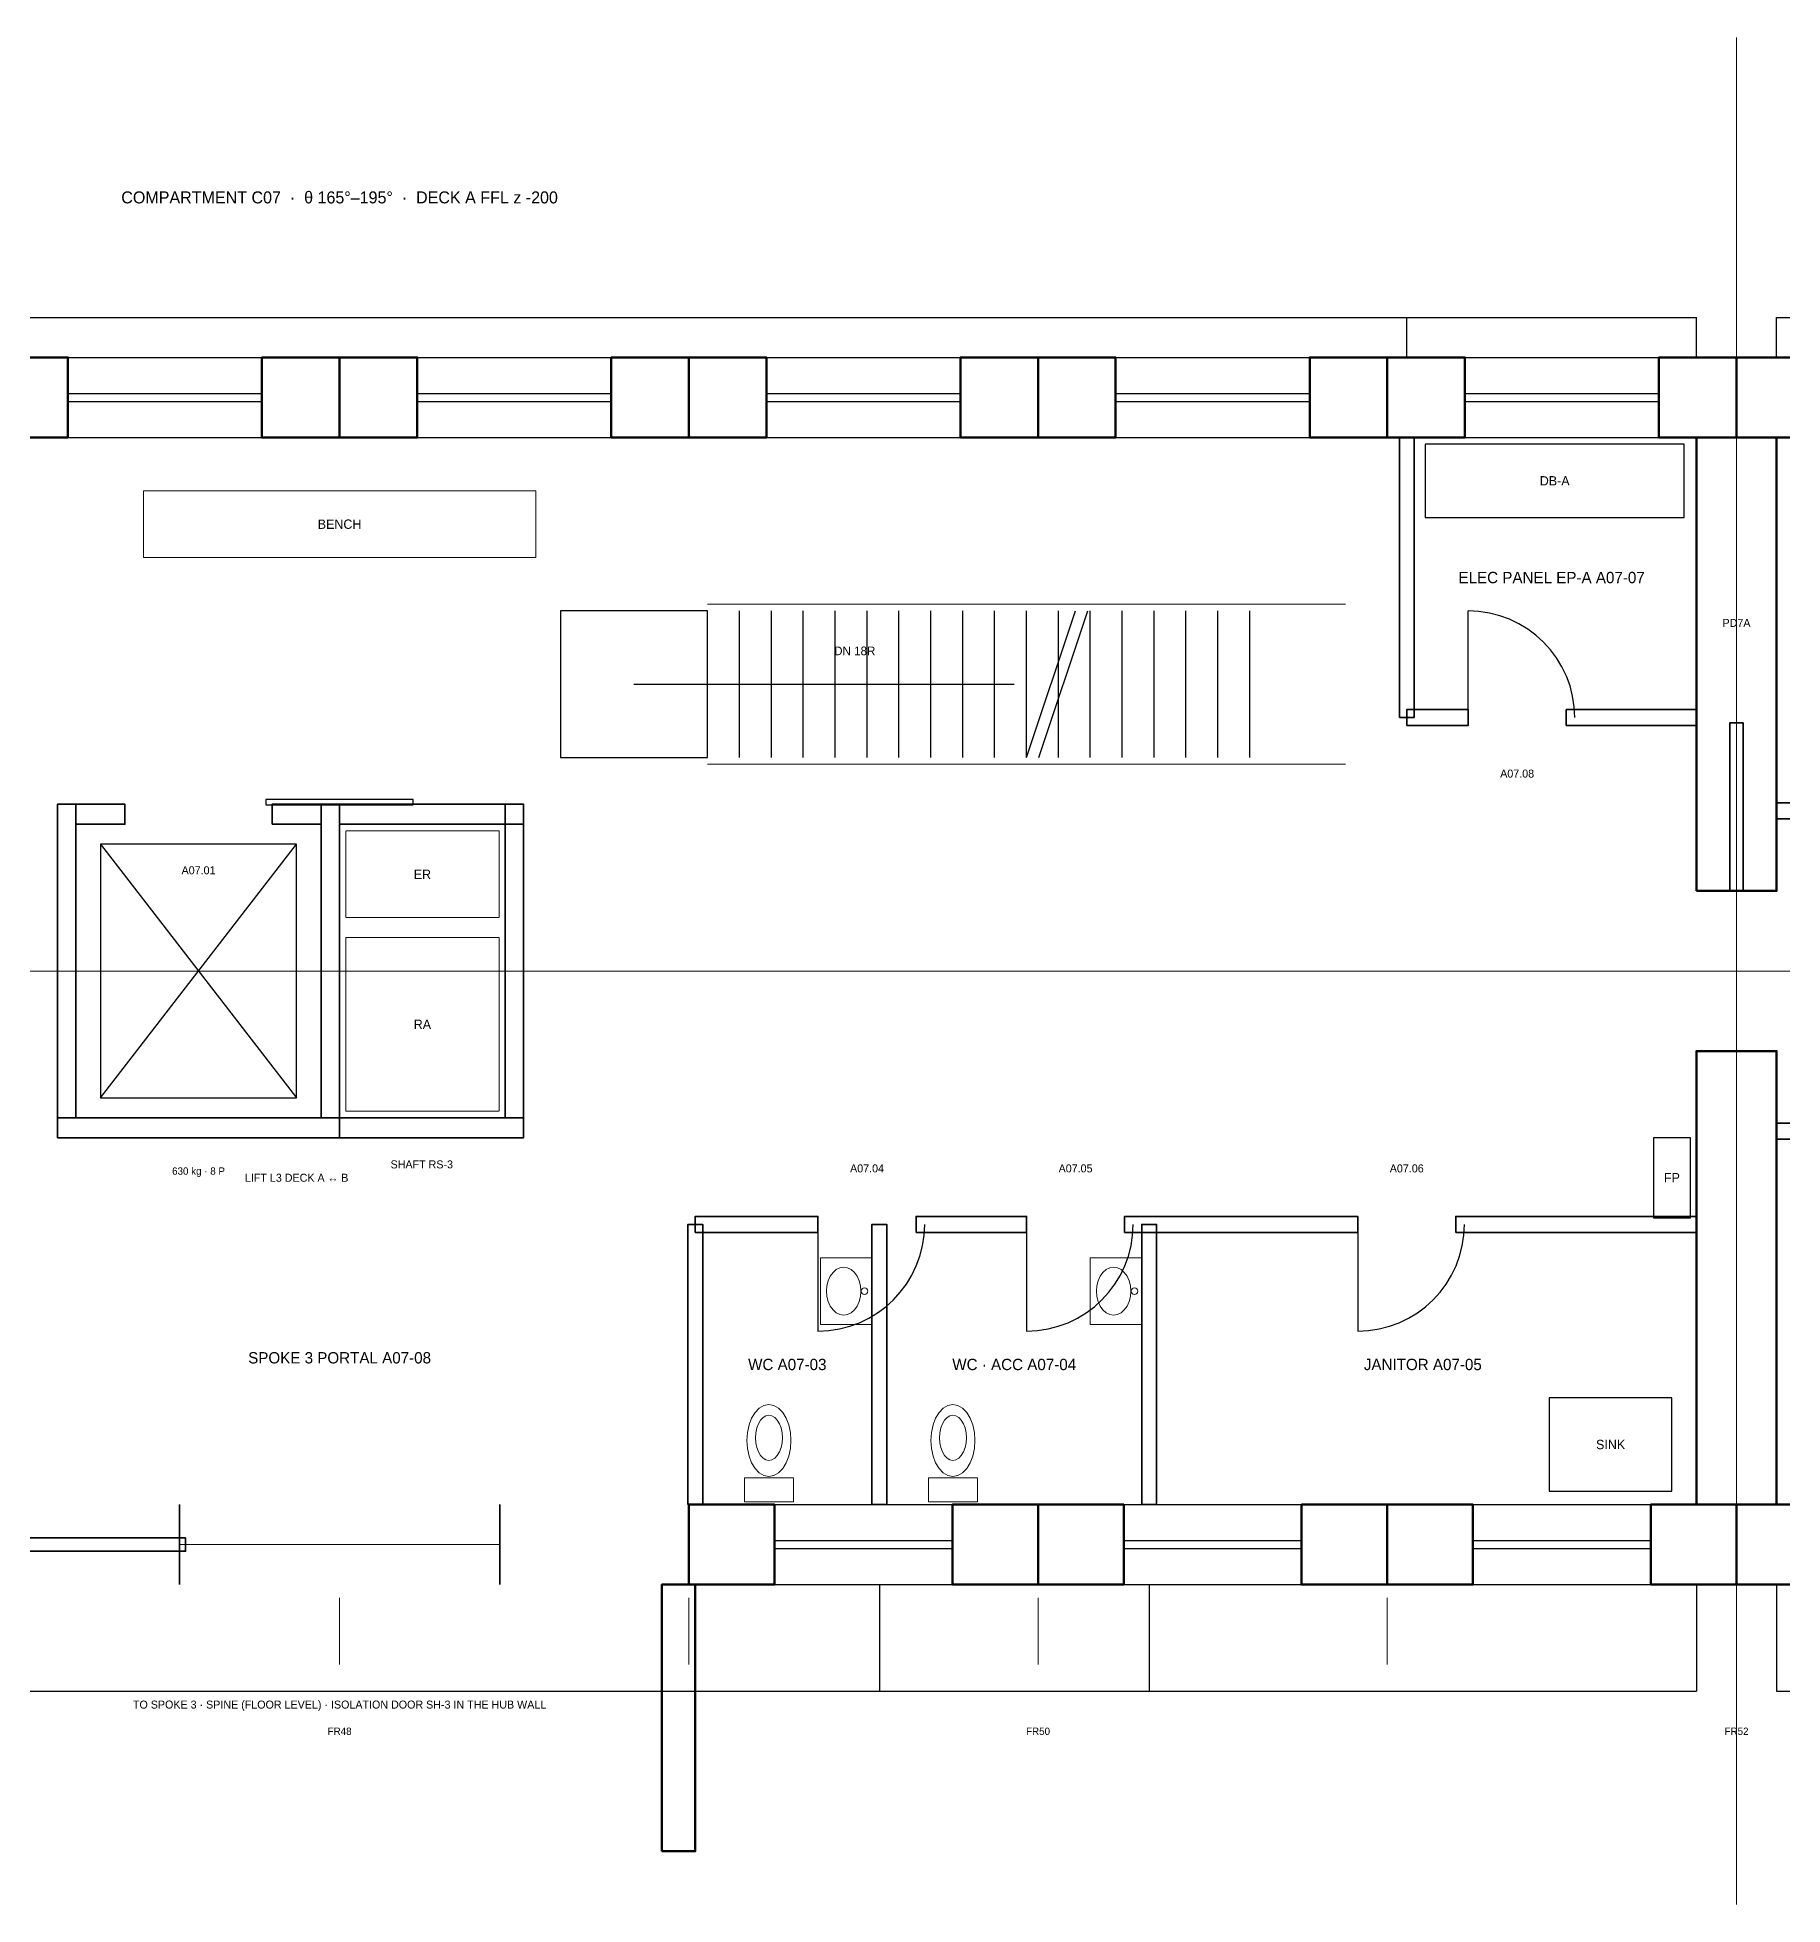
# Model space of a CAD drawing. Header units: millimetres. Extents: x 0 to 254927, y -7000 to 7000.
# Drawn here: x 135670 to 148754, y -7000 to 7000 of the extents above; entities that cross this region are included whole.
import ezdxf
from ezdxf.enums import TextEntityAlignment as Align

# ---------------------------------------------------------------- set-up
doc = ezdxf.new("R2010")
doc.units = ezdxf.units.MM
doc.linetypes.add('CENTER', pattern=[5.08, 3.175, -0.635, 0.635, -0.635])
doc.linetypes.add('DASHED', pattern=[1.524, 1.27, -0.254])
for name, color, linetype, lineweight in [('A-ANNO-DIMS', 2, 'CONTINUOUS', 18), ('A-ANNO-NOTE', 7, 'CONTINUOUS', 18), ('A-ANNO-TEXT', 7, 'CONTINUOUS', 25), ('A-CNTR', 9, 'CENTER', 13), ('A-DOOR', 3, 'CONTINUOUS', 25), ('A-DOOR-PRES', 1, 'CONTINUOUS', 35), ('A-EQPM', 30, 'CONTINUOUS', 25), ('A-EQPM-HIDN', 30, 'DASHED', 18), ('A-FLOR-STRS', 2, 'CONTINUOUS', 25), ('A-FURN', 8, 'CONTINUOUS', 18), ('A-GLAZ', 5, 'CONTINUOUS', 25), ('A-GRID', 9, 'CENTER', 18), ('A-HIDN', 8, 'DASHED', 18), ('A-WALL', 7, 'CONTINUOUS', 35), ('A-WALL-BHD', 7, 'CONTINUOUS', 50), ('A-WALL-PRHU', 7, 'CONTINUOUS', 70), ('A-WALL-SHFT', 7, 'CONTINUOUS', 35)]:
    doc.layers.add(name, color=color, linetype=linetype, lineweight=lineweight)
doc.styles.add('OpenSansCondensed-Light', font='OpenSansCondensed-Light.ttf')
doc.dimstyles.new('EZDXF', dxfattribs={"dimtxt": 0.25, "dimasz": 0.175, "dimexe": 0.375, "dimexo": 0.125, "dimgap": 0.1, "dimtad": 1, "dimlfac": 100, "dimzin": 12, "dimdsep": 46, "dimtxsty": 'OpenSansCondensed-Light', "dimblk": 'ARCHTICK', "dimcen": 2.5, "dimazin": 3, "dimtfac": 0.5, "dimtmove": 2, "dimatfit": 3})

# ---------------------------------------------------------------- blocks, each defined once
blk = doc.blocks.new('_ARCHTICK')
at = {"color": 0, "linetype": 'BYBLOCK', "const_width": 0.15}
blk.add_lwpolyline([(-0.5, -0.5), (0.5, 0.5)], dxfattribs=at)

msp = doc.modelspace()

# ---------------------------------------------------------------- linework, layer by layer
at = {"layer": 'A-ANNO-DIMS'}
for p, q in [((137935.68166, -4700), (137935.68166, -5200)), ((140553.67553, -4700), (140553.67553, -5200)), ((143171.66941, -4700), (143171.66941, -5200)), ((145789.66329, -4700), (145789.66329, -5200)), ((148407.65717, -4700), (148407.65717, -5200)), ((148407.65717, -4700), (148407.65717, -5200))]:
    msp.add_line(p, q, dxfattribs=at)
at = {"layer": 'A-CNTR'}
msp.add_line((0, 0), (254927.41229, 0), dxfattribs=at)
at = {"layer": 'A-DOOR'}
for p, q in [((146395.46964, 1900), (146395.46964, 2700)), ((136326.48285, 1115), (136326.48285, 1235)), ((137429.93346, 1115), (137429.93346, 1235)), ((141521.89613, -1900), (141521.89613, -2700)), ((143085.11782, -1900), (143085.11782, -2700)), ((145567.88169, -1900), (145567.88169, -2700))]:
    msp.add_line(p, q, dxfattribs=at)
msp.add_lwpolyline([(137383.95635, 1245), (138487.40696, 1245), (138487.40696, 1285), (137383.95635, 1285)], close=True, dxfattribs=at)
for centre, start, end in [((146395.46964, 1900), 0, 90), ((141521.89613, -1900), -90, 0), ((143085.11782, -1900), -90, 0), ((145567.88169, -1900), -90, 0)]:
    msp.add_arc(centre, 800, start, end, dxfattribs=at)
at = {"layer": 'A-DOOR-PRES'}
for p, q in [((148107.65717, 600), (148707.65717, 600)), ((148107.65717, -600), (148707.65717, -600)), ((136735.68166, -4600), (136735.68166, -4000)), ((139135.68166, -4600), (139135.68166, -4000))]:
    msp.add_line(p, q, dxfattribs=at)
for points in [[(148357.65717, 600), (148457.65717, 600), (148457.65717, 1860), (148357.65717, 1860)], [(134381.65876, -4350), (136781.65876, -4350), (136781.65876, -4250), (134381.65876, -4250)]]:
    msp.add_lwpolyline(points, close=True, dxfattribs=at)
at = {"layer": 'A-EQPM'}
for p, q in [((136142.57442, -950), (137613.8419, 950)), ((136142.57442, 950), (137613.8419, -950))]:
    msp.add_line(p, q, dxfattribs=at)
for points in [[(146073.62988, 3400), (148015.70295, 3400), (148015.70295, 3950), (146073.62988, 3950)], [(136142.57442, -950), (137613.8419, -950), (137613.8419, 950), (136142.57442, 950)], [(147785.81741, -1850), (148061.68006, -1850), (148061.68006, -1250), (147785.81741, -1250)], [(147004.20656, -3900), (147923.74873, -3900), (147923.74873, -3200), (147004.20656, -3200)]]:
    msp.add_lwpolyline(points, close=True, dxfattribs=at)
at = {"layer": 'A-EQPM-HIDN'}
for points in [[(137981.65876, 400), (139131.08648, 400), (139131.08648, 1050), (137981.65876, 1050)], [(137981.65876, -1050), (139131.08648, -1050), (139131.08648, 250), (137981.65876, 250)]]:
    msp.add_lwpolyline(points, close=True, dxfattribs=at)
at = {"layer": 'A-FLOR-STRS'}
for p, q in [((140694.30817, 1600), (140694.30817, 2700)), ((140933.38914, 1600), (140933.38914, 2700)), ((141172.4701, 1600), (141172.4701, 2700)), ((141411.55107, 1600), (141411.55107, 2700)), ((141650.63203, 1600), (141650.63203, 2700)), ((141889.713, 1600), (141889.713, 2700)), ((142128.79396, 1600), (142128.79396, 2700)), ((142367.87493, 1600), (142367.87493, 2700)), ((142606.95589, 1600), (142606.95589, 2700)), ((142846.03686, 1600), (142846.03686, 2700)), ((143085.11782, 1600), (143085.11782, 2700)), ((143085.11782, 1600), (143452.93469, 2700)), ((143177.07204, 1600), (143544.88891, 2700)), ((143324.19879, 1600), (143324.19879, 2700)), ((143563.27975, 1600), (143563.27975, 2700)), ((143802.36072, 1600), (143802.36072, 2700)), ((144041.44168, 1600), (144041.44168, 2700)), ((144280.52265, 1600), (144280.52265, 2700)), ((144519.60361, 1600), (144519.60361, 2700)), ((144758.68458, 1600), (144758.68458, 2700)), ((140142.58287, 2150), (142993.1636, 2150))]:
    msp.add_line(p, q, dxfattribs=at)
msp.add_lwpolyline([(139590.85757, 1600), (140694.30817, 1600), (140694.30817, 2700), (139590.85757, 2700)], close=True, dxfattribs=at)
at = {"layer": 'A-FURN'}
for p, q in [((140694.30817, 2750), (145475.92747, 2750)), ((140694.30817, 1550), (145475.92747, 1550))]:
    msp.add_line(p, q, dxfattribs=at)
for points in [[(136464.41418, 3100), (139406.94913, 3100), (139406.94913, 3600), (136464.41418, 3600)], [(141540.28697, -2650), (141926.49468, -2650), (141926.49468, -2150), (141540.28697, -2150)], [(141843.73589, -2400), (141840.50821, -2359.94623), (141830.98703, -2321.90093), (141815.64977, -2287.77184), (141795.26551, -2259.27033), (141770.8564, -2237.8256), (141743.64642, -2224.51298), (141714.99998, -2220), (141686.35355, -2224.51298), (141659.14357, -2237.8256), (141634.73446, -2259.27033), (141614.3502, -2287.77184), (141599.01294, -2321.90093), (141589.49176, -2359.94623), (141586.26408, -2400), (141589.49176, -2440.05377), (141599.01294, -2478.09907), (141614.3502, -2512.22816), (141634.73446, -2540.72967), (141659.14357, -2562.1744), (141686.35355, -2575.48702), (141714.99998, -2580), (141743.64642, -2575.48702), (141770.8564, -2562.1744), (141795.26551, -2540.72967), (141815.64977, -2512.22816), (141830.98703, -2478.09907), (141840.50821, -2440.05377)], [(143563.27975, -2650), (143949.48746, -2650), (143949.48746, -2150), (143563.27975, -2150)], [(143866.72867, -2400), (143863.50099, -2359.94623), (143853.97981, -2321.90093), (143838.64255, -2287.77184), (143818.25829, -2259.27033), (143793.84918, -2237.8256), (143766.6392, -2224.51298), (143737.99276, -2220), (143709.34633, -2224.51298), (143682.13635, -2237.8256), (143657.72724, -2259.27033), (143637.34298, -2287.77184), (143622.00572, -2321.90093), (143612.48454, -2359.94623), (143609.25686, -2400), (143612.48454, -2440.05377), (143622.00572, -2478.09907), (143637.34298, -2512.22816), (143657.72724, -2540.72967), (143682.13635, -2562.1744), (143709.34633, -2575.48702), (143737.99276, -2580), (143766.6392, -2575.48702), (143793.84918, -2562.1744), (143818.25829, -2540.72967), (143838.64255, -2512.22816), (143853.97981, -2478.09907), (143863.50099, -2440.05377)], [(141319.59122, -3520), (141315.44135, -3459.91935), (141303.19982, -3402.85139), (141283.48049, -3351.65775), (141257.27216, -3308.9055), (141225.88902, -3276.73841), (141190.90475, -3256.76946), (141154.07363, -3250), (141117.2425, -3256.76946), (141082.25823, -3276.73841), (141050.8751, -3308.9055), (141024.66676, -3351.65775), (141004.94743, -3402.85139), (140992.70591, -3459.91935), (140988.55603, -3520), (140992.70591, -3580.08065), (141004.94743, -3637.14861), (141024.66676, -3688.34225), (141050.8751, -3731.0945), (141082.25823, -3763.26159), (141117.2425, -3783.23054), (141154.07363, -3790), (141190.90475, -3783.23054), (141225.88902, -3763.26159), (141257.27216, -3731.0945), (141283.48049, -3688.34225), (141303.19982, -3637.14861), (141315.44135, -3580.08065)], [(141255.22326, -3500), (141252.68723, -3462.17144), (141245.2063, -3426.23976), (141233.1556, -3394.00673), (141217.13939, -3367.08865), (141197.96081, -3346.83529), (141176.58154, -3334.26225), (141154.07363, -3330), (141131.56571, -3334.26225), (141110.18644, -3346.83529), (141091.00786, -3367.08865), (141074.99165, -3394.00673), (141062.94095, -3426.23976), (141055.46002, -3462.17144), (141052.92399, -3500), (141055.46002, -3537.82856), (141062.94095, -3573.76024), (141074.99165, -3605.99327), (141091.00786, -3632.91135), (141110.18644, -3653.16471), (141131.56571, -3665.73775), (141154.07363, -3670), (141176.58154, -3665.73775), (141197.96081, -3653.16471), (141217.13939, -3632.91135), (141233.1556, -3605.99327), (141245.2063, -3573.76024), (141252.68723, -3537.82856)], [(142698.91011, -3520), (142694.76024, -3459.91935), (142682.51871, -3402.85139), (142662.79938, -3351.65775), (142636.59105, -3308.9055), (142605.20791, -3276.73841), (142570.22365, -3256.76946), (142533.39252, -3250), (142496.56139, -3256.76946), (142461.57713, -3276.73841), (142430.19399, -3308.9055), (142403.98565, -3351.65775), (142384.26632, -3402.85139), (142372.0248, -3459.91935), (142367.87493, -3520), (142372.0248, -3580.08065), (142384.26632, -3637.14861), (142403.98565, -3688.34225), (142430.19399, -3731.0945), (142461.57713, -3763.26159), (142496.56139, -3783.23054), (142533.39252, -3790), (142570.22365, -3783.23054), (142605.20791, -3763.26159), (142636.59105, -3731.0945), (142662.79938, -3688.34225), (142682.51871, -3637.14861), (142694.76024, -3580.08065)], [(142634.54216, -3500), (142632.00612, -3462.17144), (142624.52519, -3426.23976), (142612.47449, -3394.00673), (142596.45829, -3367.08865), (142577.2797, -3346.83529), (142555.90043, -3334.26225), (142533.39252, -3330), (142510.88461, -3334.26225), (142489.50533, -3346.83529), (142470.32675, -3367.08865), (142454.31055, -3394.00673), (142442.25984, -3426.23976), (142434.77891, -3462.17144), (142432.24288, -3500), (142434.77891, -3537.82856), (142442.25984, -3573.76024), (142454.31055, -3605.99327), (142470.32675, -3632.91135), (142489.50533, -3653.16471), (142510.88461, -3665.73775), (142533.39252, -3670), (142555.90043, -3665.73775), (142577.2797, -3653.16471), (142596.45829, -3632.91135), (142612.47449, -3605.99327), (142624.52519, -3573.76024), (142632.00612, -3537.82856)], [(140970.16519, -3980), (141337.98206, -3980), (141337.98206, -3800), (140970.16519, -3800)], [(142349.48408, -3980), (142717.30095, -3980), (142717.30095, -3800), (142349.48408, -3800)]]:
    msp.add_lwpolyline(points, close=True, dxfattribs=at)
for centre in [(141871.32215, -2400), (143894.31493, -2400)]:
    msp.add_circle(centre, 25, dxfattribs=at)
at = {"layer": 'A-GLAZ'}
for p, q in [((135899.41199, 4600), (137353.95744, 4600)), ((138517.40587, 4600), (139971.95132, 4600)), ((141135.39975, 4600), (142589.9452, 4600)), ((143753.39362, 4600), (145207.93908, 4600)), ((146371.3875, 4600), (147825.93296, 4600)), ((135899.41199, 4330), (137353.95744, 4330)), ((135899.41199, 4270), (137353.95744, 4270)), ((138517.40587, 4330), (139971.95132, 4330)), ((138517.40587, 4270), (139971.95132, 4270)), ((141135.39975, 4330), (142589.9452, 4330)), ((141135.39975, 4270), (142589.9452, 4270)), ((143753.39362, 4330), (145207.93908, 4330)), ((143753.39362, 4270), (145207.93908, 4270)), ((146371.3875, 4330), (147825.93296, 4330)), ((146371.3875, 4270), (147825.93296, 4270)), ((135899.41199, 4000), (137353.95744, 4000)), ((138517.40587, 4000), (139971.95132, 4000)), ((141135.39975, 4000), (142589.9452, 4000)), ((143753.39362, 4000), (145207.93908, 4000)), ((146371.3875, 4000), (147825.93296, 4000)), ((141196.00581, -4000), (142529.33914, -4000)), ((143813.99968, -4000), (145147.33302, -4000)), ((146431.99356, -4000), (147765.3269, -4000)), ((141196.00581, -4270), (142529.33914, -4270)), ((141196.00581, -4330), (142529.33914, -4330)), ((143813.99968, -4270), (145147.33302, -4270)), ((143813.99968, -4330), (145147.33302, -4330)), ((146431.99356, -4270), (147765.3269, -4270)), ((146431.99356, -4330), (147765.3269, -4330)), ((141196.00581, -4600), (142529.33914, -4600)), ((143813.99968, -4600), (145147.33302, -4600)), ((146431.99356, -4600), (147765.3269, -4600))]:
    msp.add_line(p, q, dxfattribs=at)
at = {"layer": 'A-GRID'}
msp.add_line((148407.65717, -7000), (148407.65717, 7000), dxfattribs=at)
msp.add_line((148407.65717, -7000), (148407.65717, 7000), dxfattribs=at)
at = {"layer": 'A-HIDN'}
for p, q in [((148407.65717, -600), (148407.65717, 600)), ((136735.68166, -4300), (139135.68166, -4300))]:
    msp.add_line(p, q, dxfattribs=at)
at = {"layer": 'A-WALL'}
for points in [[(145880.52603, 1900), (145990.87109, 1900), (145990.87109, 4000), (145880.52603, 4000)], [(145935.69856, 1840), (146395.46964, 1840), (146395.46964, 1960), (145935.69856, 1960)], [(147131.10338, 1840), (148107.65717, 1840), (148107.65717, 1960), (147131.10338, 1960)], [(148707.65717, 1140), (149868.11939, 1140), (149868.11939, 1260), (148707.65717, 1260)], [(148707.65717, -1260), (150603.75313, -1260), (150603.75313, -1140), (148707.65717, -1140)], [(140547.17579, -4000), (140657.52085, -4000), (140657.52085, -1900), (140547.17579, -1900)], [(140602.34832, -1960), (141521.89613, -1960), (141521.89613, -1840), (140602.34832, -1840)], [(141926.49468, -4000), (142036.83974, -4000), (142036.83974, -1900), (141926.49468, -1900)], [(142257.52987, -1960), (143085.11782, -1960), (143085.11782, -1840), (142257.52987, -1840)], [(143820.75156, -1960), (145567.88169, -1960), (145567.88169, -1840), (143820.75156, -1840)], [(143949.48746, -4000), (144059.83252, -4000), (144059.83252, -1900), (143949.48746, -1900)], [(146303.51543, -1960), (148107.65717, -1960), (148107.65717, -1840), (146303.51543, -1840)]]:
    msp.add_lwpolyline(points, close=True, dxfattribs=at)
at = {"layer": 'A-WALL-BHD'}
for points in [[(148107.65717, 600), (148707.65717, 600), (148707.65717, 4000), (148107.65717, 4000)], [(148107.65717, -4000), (148707.65717, -4000), (148707.65717, -600), (148107.65717, -600)]]:
    msp.add_lwpolyline(points, close=True, dxfattribs=at)
at = {"layer": 'A-WALL-PRHU'}
for points in [[(135317.68778, 4000), (135899.41199, 4000), (135899.41199, 4600), (135317.68778, 4600)], [(137353.95744, 4000), (137935.68166, 4000), (137935.68166, 4600), (137353.95744, 4600)], [(137935.68166, 4000), (138517.40587, 4000), (138517.40587, 4600), (137935.68166, 4600)], [(139971.95132, 4000), (140553.67553, 4000), (140553.67553, 4600), (139971.95132, 4600)], [(140553.67553, 4000), (141135.39975, 4000), (141135.39975, 4600), (140553.67553, 4600)], [(142589.9452, 4000), (143171.66941, 4000), (143171.66941, 4600), (142589.9452, 4600)], [(143171.66941, 4000), (143753.39362, 4000), (143753.39362, 4600), (143171.66941, 4600)], [(145207.93908, 4000), (145789.66329, 4000), (145789.66329, 4600), (145207.93908, 4600)], [(145789.66329, 4000), (146371.3875, 4000), (146371.3875, 4600), (145789.66329, 4600)], [(147825.93296, 4000), (148407.65717, 4000), (148407.65717, 4600), (147825.93296, 4600)], [(148407.65717, 4000), (148989.38138, 4000), (148989.38138, 4600), (148407.65717, 4600)], [(140553.67553, -4600), (141196.00581, -4600), (141196.00581, -4000), (140553.67553, -4000)], [(142529.33914, -4600), (143171.66941, -4600), (143171.66941, -4000), (142529.33914, -4000)], [(143171.66941, -4600), (143813.99968, -4600), (143813.99968, -4000), (143171.66941, -4000)], [(145147.33302, -4600), (145789.66329, -4600), (145789.66329, -4000), (145147.33302, -4000)], [(145789.66329, -4600), (146431.99356, -4600), (146431.99356, -4000), (145789.66329, -4000)], [(147765.3269, -4600), (148407.65717, -4600), (148407.65717, -4000), (147765.3269, -4000)], [(148407.65717, -4600), (149049.98744, -4600), (149049.98744, -4000), (148407.65717, -4000)], [(140352.34832, -6600), (140602.34832, -6600), (140602.34832, -4600), (140352.34832, -4600)]]:
    msp.add_lwpolyline(points, close=True, dxfattribs=at)
at = {"layer": 'A-WALL-SHFT'}
for points in [[(135820.73466, -1100), (135958.66598, -1100), (135958.66598, 1250), (135820.73466, 1250)], [(135958.66598, 1100), (136326.48285, 1100), (136326.48285, 1250), (135958.66598, 1250)], [(137429.93346, 1100), (137797.75033, 1100), (137797.75033, 1250), (137429.93346, 1250)], [(137797.75033, -1100), (137935.68166, -1100), (137935.68166, 1250), (137797.75033, 1250)], [(137935.68166, 1100), (139314.99491, 1100), (139314.99491, 1250), (137935.68166, 1250)], [(139177.06359, -1100), (139314.99491, -1100), (139314.99491, 1250), (139177.06359, 1250)], [(135820.73466, -1250), (137935.68166, -1250), (137935.68166, -1100), (135820.73466, -1100)], [(137935.68166, -1250), (139314.99491, -1250), (139314.99491, -1100), (137935.68166, -1100)]]:
    msp.add_lwpolyline(points, close=True, dxfattribs=at)

# ---------------------------------------------------------------- texts
at = {"layer": 'A-ANNO-NOTE'}
for s, height, p in [('DB-A', 70, (147044.66642, 3675)), ('BENCH', 70, (137935.68166, 3350)), ('DN 18R', 65, (141797.75878, 2400)), ('ER', 70, (138556.37262, 725)), ('RA', 70, (138556.37262, -400)), ('630 kg · 8 P', 55, (136878.20816, -1500)), ('LIFT L3 DECK A ↔ B', 60, (137613.8419, -1550)), ('SHAFT RS-3', 60, (138551.77491, -1450)), ('FP', 70, (147923.74873, -1550)), ('SINK', 70, (147463.97765, -3550)), ('TO SPOKE 3 · SPINE (FLOOR LEVEL) · ISOLATION DOOR SH-3 IN THE HUB WALL', 60, (137935.68166, -5500)), ('FR48', 55, (137935.68166, -5700)), ('FR50', 55, (143171.66941, -5700)), ('FR52', 55, (148407.65717, -5700)), ('FR52', 55, (148407.65717, -5700))]:
    msp.add_text(s, height=height, dxfattribs=at).set_placement(p, align=Align.MIDDLE_CENTER)
at = {"layer": 'A-ANNO-TEXT'}
for s, height, p in [('COMPARTMENT C07  ·  θ 165°–195°  ·  DECK A FFL z -200', 90, (137935.68166, 5800)), ('ELEC PANEL EP-A A07-07', 85, (147021.67786, 2950)), ('PD7A', 60, (148407.65717, 2610)), ('A07.08', 60, (146763.28651, 1480)), ('A07.01', 60, (136878.20816, 755)), ('A07.04', 60, (141889.713, -1480)), ('A07.05', 60, (143452.93469, -1480)), ('A07.06', 60, (145935.69856, -1480)), ('SPOKE 3 PORTAL A07-08', 85, (137935.68166, -2900)), ('WC A07-03', 85, (141292.00777, -2950)), ('WC · ACC A07-04', 85, (142993.1636, -2950)), ('JANITOR A07-05', 85, (146056.15858, -2950))]:
    msp.add_text(s, height=height, dxfattribs=at).set_placement(p, align=Align.MIDDLE_CENTER)

# ---------------------------------------------------------------- dimensions: what is measured, and where the dimension line sits
at = {"layer": 'A-ANNO-DIMS'}
for base, p1, p2 in [((134993, 4900), (134993, 4600), (145936, 4600)), ((145936, 4900), (145936, 4600), (148107.65717, 4600)), ((148707.65717, 4900), (148707.65717, 4600), (151983, 4600)), ((135269, -5400), (135269, -4600), (140602, -4600)), ((140602, -5400), (140602, -4600), (141982, -4600)), ((141982, -5400), (141982, -4600), (144005, -4600)), ((144005, -5400), (144005, -4600), (148107.65717, -4600)), ((148707.65717, -5400), (148707.65717, -4600), (157041, -4600))]:
    msp.add_linear_dim(base=base, p1=p1, p2=p2, dimstyle='EZDXF', dxfattribs=at).render()

doc.saveas('drawing.dxf')
